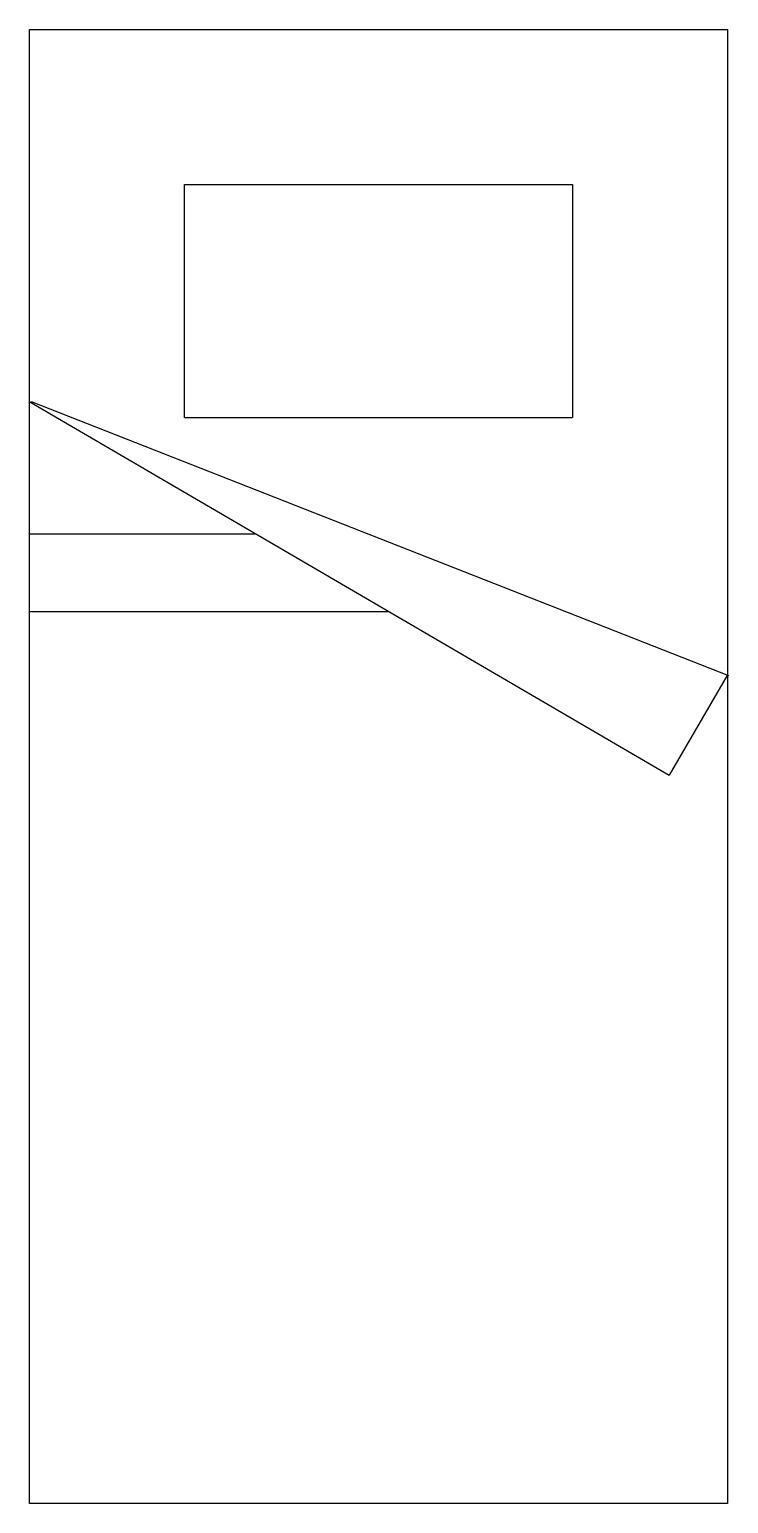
# Model space of a CAD drawing. Extents: x 0 to 0.9, y 0 to 1.9.
import ezdxf

# ---------------------------------------------------------------- set-up
doc = ezdxf.new("R2010")
doc.units = 0
doc.header["$MEASUREMENT"] = 0
doc.layers.get('0').update_dxf_attribs({"linetype": 'CONTINUOUS'})

msp = doc.modelspace()

# ---------------------------------------------------------------- linework, layer by layer
at = {"color": 0}
for p, q in [((0, 0), (0, 1.9)), ((0, 1.9), (0.9, 1.9)), ((0.9, 1.9), (0.9, 0)), ((0.2, 1.4), (0.2, 1.7)), ((0.2, 1.7), (0.7, 1.7)), ((0.7, 1.7), (0.7, 1.4)), ((0.0004, 1.4201), (0.8246, 0.9389)), ((0.0023, 1.4206), (0.9013, 1.0675)), ((0.2, 1.4), (0.7, 1.4)), ((0, 1.25), (0.2917, 1.25)), ((0, 1.15), (0.463, 1.15)), ((0.9, 1.068), (0.8246, 0.9389)), ((0.9, 0), (0, 0))]:
    msp.add_line(p, q, dxfattribs=at)

doc.saveas('drawing.dxf')
